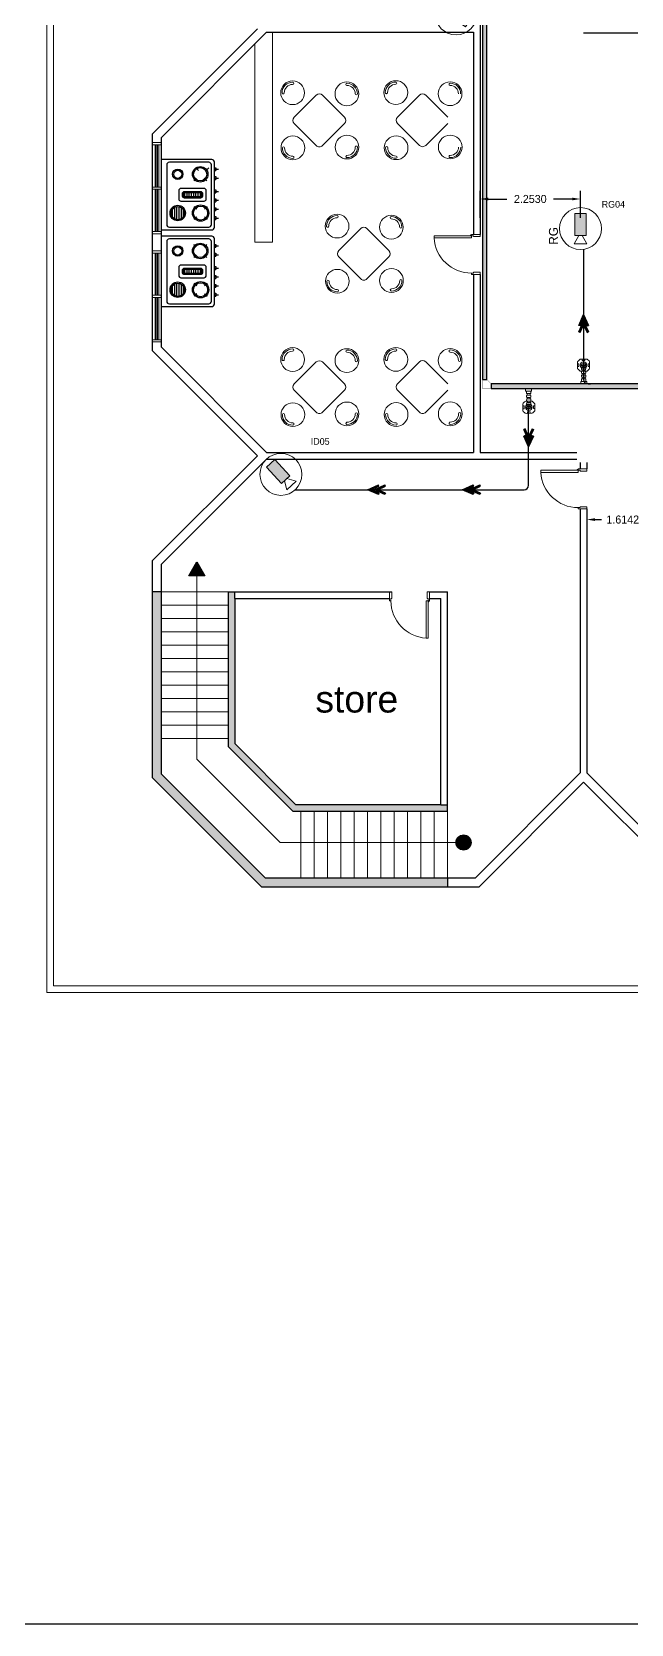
# Model space of a CAD drawing. Extents: x -15 to 352, y 223 to 399.
# Drawn here: x 4.98 to 18.47, y 312.72 to 348.53 of the extents above; entities that cross this region are included whole.
import ezdxf
from ezdxf.enums import TextEntityAlignment as Align

# ---------------------------------------------------------------- set-up
doc = ezdxf.new("R2010")
doc.units = 0
doc.header["$LTSCALE"] = 0.15
doc.linetypes.add('CONTINOUS', pattern=[0])
doc.layers.get('0').update_dxf_attribs({"color": 252})
doc.layers.get('Defpoints').update_dxf_attribs({"color": 252})
for name, color, linetype in [('0 CCTV', 252, 'Continuous'), ('0 sockets', 252, 'Continuous'), ('0 sound', 252, 'Continuous'), ('AUTOINCR', 7, 'Continuous'), ('bound', 252, 'Continuous'), ('CCTV', 4, 'Continuous'), ('CIRCUIT_PRO_LAYER', 7, 'Continuous'), ('CPTOOLS-TRAY', 1, 'Continuous'), ('d1', 252, 'Continuous'), ('FIX', 252, 'Continuous')]:
    doc.layers.add(name, color=color, linetype=linetype)
for name, color, linetype, lineweight in [('0 LEGEND', 140, 'Continuous', 0), ('anal', 252, 'Continuous', 20), ('DOOR', 252, 'Continuous', 20), ('E-LT-CKT-NM', 7, 'Continuous', 30), ('EL-PULL BOX-50', 3, 'Continuous', 0), ('elev', 252, 'Continuous', 9), ('FUR', 252, 'Continuous', 9), ('T-CCTV', 7, 'Continuous', 0), ('TMG-LC-ACCEORISE', 1, 'Continuous', 0), ('wall', 252, 'Continuous', 30)]:
    doc.layers.add(name, color=color, linetype=linetype, lineweight=lineweight)
doc.styles.add('SDC-TEXT-ARB', font='sdc-arb.shx')
doc.dimstyles.get("Standard").update_dxf_attribs({"dimtxt": 0.18, "dimasz": 0.18, "dimexe": 0.18, "dimexo": 0.0625, "dimgap": 0.09, "dimtad": 0, "dimtih": 1, "dimtoh": 1, "dimdec": 4, "dimzin": 0, "dimdsep": 46, "dimtxsty": 'Standard', "dimcen": 0.09, "dimadec": 0, "dimazin": 0, "dimtfac": 1, "dimtdec": 4, "dimtofl": 0, "dimtmove": 0, "dimatfit": 3, "dimfxl": 1, "dimtolj": 1, "dimtzin": 0, "dimarcsym": 0})

# ---------------------------------------------------------------- blocks, each defined once
blk = doc.blocks.new('D90')
at = {"layer": 'DOOR'}
for points in [[(0.03, 0.2), (0.03, 1.04), (0.078, 1.04), (0.078, 0.2)], [(0.03, 0.2), (0, 0.2), (0, 0), (0.05, 0), (0.05, 0.15), (0.03, 0.15)], [(0.87, 0.2), (0.9, 0.2), (0.9, 0), (0.85, 0), (0.85, 0.15), (0.87, 0.15)]]:
    blk.add_lwpolyline(points, close=True, dxfattribs=at)
blk.add_circle((0.02, 0.21), 0.01, dxfattribs=at)
blk.add_arc((0.025, 0.197), 0.845, 0.2218, 86.3889, dxfattribs=at)
blk = doc.blocks.new('*X25')
at = {"color": 0}
for p, q in [((0.125, 0.561), (0.125, 0.644)), ((0.15, 0.538), (0.15, 0.667)), ((0.175, 0.529), (0.175, 0.676)), ((0.2, 0.529), (0.2, 0.676)), ((0.225, 0.538), (0.225, 0.667)), ((0.25, 0.562), (0.25, 0.643))]:
    blk.add_line(p, q, dxfattribs=at)
blk = doc.blocks.new('ARCH')
at = {"layer": 'd1'}
for points in [[(8.7, 336.614), (8.519, 336.3), (8.881, 336.3)], [(14.87, 330.3, 1), (14.53, 330.3, 1)]]:
    blk.add_hatch(color=256, dxfattribs=at).paths.add_polyline_path(points)
at = {"layer": 'wall'}
h = blk.add_hatch(color=256, dxfattribs=at)
h.paths.add_polyline_path([(14.337, 331), (14.337, 331.15), (14.187, 331.15), (10.925, 331.15), (9.55, 332.525), (9.55, 335.787), (9.55, 335.937), (9.4, 335.937), (9.4, 332.463), (10.863, 331)], flags=17)
h.paths.add_polyline_path([(14.337, 329.4), (14.337, 329.5), (10.241, 329.5), (7.9, 331.841), (7.9, 335.937), (7.8, 335.937), (7.8, 331.659), (10.059, 329.4)])
h.paths.add_polyline_path([(10.059, 329.4), (10.159, 329.3), (14.337, 329.3), (14.337, 329.4)])
h.paths.add_polyline_path([(7.7, 331.759), (7.8, 331.659), (7.8, 335.937), (7.7, 335.937)])
at = {"layer": 'anal'}
for p, q in [((5.325, 326.925), (5.325, 377.4)), ((5.475, 327.075), (5.475, 368.325)), ((7.8, 346.042), (7.7, 346.042)), ((7.7, 345.992), (7.9, 345.992)), ((7.76, 345.042), (7.76, 345.992)), ((7.785, 345.042), (7.785, 345.992)), ((7.8, 346.042), (7.9, 346.042)), ((7.8, 345.992), (7.9, 345.992)), ((7.815, 345.042), (7.815, 345.992)), ((7.84, 345.042), (7.84, 345.992)), ((7.7, 345.042), (7.9, 345.042)), ((7.7, 344.992), (7.9, 344.992)), ((7.76, 344.042), (7.76, 344.992)), ((7.785, 344.042), (7.785, 344.992)), ((7.815, 344.042), (7.815, 344.992)), ((7.84, 344.042), (7.84, 344.992)), ((7.9, 345.042), (7.9, 344.992)), ((7.7, 344.042), (7.9, 344.042)), ((7.8, 343.992), (7.7, 343.992)), ((7.8, 344.042), (7.9, 344.042)), ((7.8, 343.992), (7.9, 343.992)), ((7.8, 343.608), (7.7, 343.608)), ((7.7, 343.558), (7.9, 343.558)), ((7.76, 342.608), (7.76, 343.558)), ((7.785, 342.608), (7.785, 343.558)), ((7.8, 343.608), (7.9, 343.608)), ((7.8, 343.558), (7.9, 343.558)), ((7.815, 342.608), (7.815, 343.558)), ((7.84, 342.608), (7.84, 343.558)), ((7.7, 342.608), (7.9, 342.608)), ((7.7, 342.558), (7.9, 342.558)), ((7.76, 341.608), (7.76, 342.558)), ((7.785, 341.608), (7.785, 342.558)), ((7.815, 341.608), (7.815, 342.558)), ((7.84, 341.608), (7.84, 342.558)), ((7.9, 342.608), (7.9, 342.558)), ((7.7, 341.608), (7.9, 341.608)), ((7.8, 341.558), (7.7, 341.558)), ((7.8, 341.608), (7.9, 341.608)), ((7.8, 341.558), (7.9, 341.558)), ((27.525, 327.075), (5.475, 327.075)), ((28.875, 326.925), (5.325, 326.925))]:
    blk.add_line(p, q, dxfattribs=at)
at = {"layer": 'bound', "color": 2}
blk.add_lwpolyline([(91.902, 377.348), (94.426, 377.348), (94.426, 312.722), (-14.994, 312.722), (-14.994, 377.09), (94.639, 377.09)], dxfattribs=at)
at = {"layer": 'd1'}
blk.add_lwpolyline([(8.7, 336.614), (8.881, 336.3), (8.519, 336.3)], close=True, dxfattribs=at)
blk.add_circle((14.7, 330.3), 0.17, dxfattribs=at)
at = {"layer": 'elev'}
for p, q in [((8.7, 336.3), (8.7, 332.173)), ((9.4, 335.937), (7.9, 335.937)), ((9.4, 335.637), (7.9, 335.637)), ((9.4, 335.337), (7.9, 335.337)), ((9.4, 335.037), (7.9, 335.037)), ((9.4, 334.737), (7.9, 334.737)), ((9.4, 334.437), (7.9, 334.437)), ((9.4, 334.137), (7.9, 334.137)), ((9.4, 333.837), (7.9, 333.837)), ((9.4, 333.537), (7.9, 333.537)), ((9.4, 333.237), (7.9, 333.237)), ((9.4, 332.937), (7.9, 332.937)), ((9.4, 332.637), (7.9, 332.637)), ((10.573, 330.3), (8.7, 332.173)), ((11.037, 331), (11.037, 329.5)), ((11.337, 331), (11.337, 329.5)), ((11.637, 331), (11.637, 329.5)), ((11.937, 331), (11.937, 329.5)), ((12.237, 331), (12.237, 329.5)), ((12.537, 331), (12.537, 329.5)), ((12.837, 331), (12.837, 329.5)), ((13.137, 331), (13.137, 329.5)), ((13.437, 331), (13.437, 329.5)), ((13.737, 331), (13.737, 329.5)), ((14.037, 331), (14.037, 329.5)), ((14.337, 331), (14.337, 329.5)), ((14.7, 330.3), (10.573, 330.3))]:
    blk.add_line(p, q, dxfattribs=at)
at = {"layer": 'FIX', "ltscale": 1000}
for p, q in [((9.033, 345.662), (7.9, 345.662)), ((8.965, 345.6), (8.079, 345.6)), ((9.093, 344.138), (9.093, 345.602)), ((8.019, 345.54), (8.019, 344.2)), ((8.686, 345.241), (8.628, 345.182)), ((8.733, 345.417), (8.675, 345.476)), ((8.863, 345.241), (8.921, 345.182)), ((8.909, 345.417), (8.968, 345.476)), ((9.025, 344.2), (9.025, 345.54)), ((9.128, 345.476), (9.128, 345.411)), ((9.128, 345.276), (9.128, 345.211)), ((8.421, 344.91), (8.421, 344.83)), ((8.471, 344.91), (8.471, 344.83)), ((8.521, 344.91), (8.521, 344.83)), ((8.571, 344.91), (8.571, 344.83)), ((8.621, 344.91), (8.621, 344.83)), ((8.671, 344.91), (8.671, 344.83)), ((8.721, 344.91), (8.721, 344.83)), ((8.771, 344.91), (8.771, 344.83)), ((9.128, 344.976), (9.128, 344.911)), ((8.695, 344.545), (8.636, 344.604)), ((8.871, 344.545), (8.93, 344.604)), ((9.128, 344.776), (9.128, 344.711)), ((9.128, 344.576), (9.128, 344.511)), ((8.695, 344.369), (8.636, 344.31)), ((8.871, 344.369), (8.93, 344.31)), ((9.128, 344.376), (9.128, 344.311)), ((7.9, 344.078), (9.033, 344.078)), ((9.033, 343.937), (7.9, 343.937)), ((8.019, 343.816), (8.019, 342.475)), ((8.079, 344.14), (8.965, 344.14)), ((8.965, 343.876), (8.079, 343.876)), ((9.025, 342.475), (9.025, 343.816)), ((9.093, 342.414), (9.093, 343.877)), ((8.686, 343.693), (8.628, 343.751)), ((8.686, 343.516), (8.628, 343.458)), ((8.863, 343.693), (8.921, 343.751)), ((8.863, 343.516), (8.921, 343.458)), ((9.128, 343.752), (9.128, 343.687)), ((9.128, 343.552), (9.128, 343.487)), ((8.421, 343.186), (8.421, 343.106)), ((8.471, 343.186), (8.471, 343.106)), ((8.521, 343.186), (8.521, 343.106)), ((8.571, 343.186), (8.571, 343.106)), ((8.621, 343.186), (8.621, 343.106)), ((8.671, 343.186), (8.671, 343.106)), ((8.721, 343.186), (8.721, 343.106)), ((8.771, 343.186), (8.771, 343.106)), ((9.128, 343.252), (9.128, 343.187)), ((8.695, 342.821), (8.636, 342.879)), ((8.871, 342.821), (8.93, 342.879)), ((9.128, 343.052), (9.128, 342.987)), ((9.128, 342.852), (9.128, 342.787)), ((7.9, 342.354), (9.033, 342.354)), ((8.079, 342.415), (8.965, 342.415)), ((8.695, 342.644), (8.636, 342.586)), ((8.871, 342.644), (8.93, 342.586)), ((9.128, 342.652), (9.128, 342.587))]:
    blk.add_line(p, q, dxfattribs=at)
for points in [[(9.093, 345.476), (9.128, 345.476)], [(9.093, 345.444), (9.187, 345.444)], [(9.093, 345.411), (9.128, 345.411)], [(9.093, 345.276), (9.128, 345.276)], [(9.093, 345.244), (9.187, 345.244)], [(9.093, 345.211), (9.128, 345.211)], [(9.093, 344.976), (9.128, 344.976)], [(9.093, 344.944), (9.187, 344.944)], [(9.093, 344.911), (9.128, 344.911)], [(9.093, 344.776), (9.128, 344.776)], [(9.093, 344.744), (9.187, 344.744)], [(9.093, 344.711), (9.128, 344.711)], [(9.093, 344.576), (9.128, 344.576)], [(9.093, 344.544), (9.187, 344.544)], [(9.093, 344.511), (9.128, 344.511)], [(9.093, 344.376), (9.128, 344.376)], [(9.093, 344.344), (9.187, 344.344)], [(9.093, 344.311), (9.128, 344.311)], [(9.093, 343.752), (9.128, 343.752)], [(9.093, 343.719), (9.187, 343.719)], [(9.093, 343.687), (9.128, 343.687)], [(9.093, 343.552), (9.128, 343.552)], [(9.093, 343.519), (9.187, 343.519)], [(9.093, 343.487), (9.128, 343.487)], [(9.093, 343.252), (9.128, 343.252)], [(9.093, 343.219), (9.187, 343.219)], [(9.093, 343.187), (9.128, 343.187)], [(9.093, 343.052), (9.128, 343.052)], [(9.093, 343.019), (9.187, 343.019)], [(9.093, 342.987), (9.128, 342.987)], [(9.093, 342.852), (9.128, 342.852)], [(9.093, 342.819), (9.187, 342.819)], [(9.093, 342.787), (9.128, 342.787)], [(9.093, 342.652), (9.128, 342.652)], [(9.093, 342.619), (9.187, 342.619)], [(9.093, 342.587), (9.128, 342.587)]]:
    blk.add_lwpolyline(points, dxfattribs=at)
for points in [[(8.291, 344.962), (8.291, 344.777, 0.414214), (8.341, 344.727), (8.86, 344.727, 0.414214), (8.91, 344.777), (8.91, 344.962, 0.414214), (8.86, 345.012), (8.341, 345.012, 0.414214)], [(8.366, 344.887), (8.366, 344.853, 0.414214), (8.416, 344.803), (8.784, 344.803, 0.414214), (8.834, 344.853), (8.834, 344.887, 0.414214), (8.784, 344.937), (8.416, 344.937, 0.414214)], [(8.393, 344.887), (8.393, 344.853, 0.414214), (8.416, 344.83), (8.784, 344.83, 0.414214), (8.807, 344.853), (8.807, 344.887, 0.414214), (8.784, 344.91), (8.416, 344.91, 0.414214)], [(8.291, 343.238), (8.291, 343.053, 0.414214), (8.341, 343.003), (8.86, 343.003, 0.414214), (8.91, 343.053), (8.91, 343.238, 0.414214), (8.86, 343.288), (8.341, 343.288, 0.414214)], [(8.366, 343.163), (8.366, 343.129, 0.414214), (8.416, 343.079), (8.784, 343.079, 0.414214), (8.834, 343.129), (8.834, 343.163, 0.414214), (8.784, 343.213), (8.416, 343.213, 0.414214)], [(8.393, 343.163), (8.393, 343.129, 0.414214), (8.416, 343.106), (8.784, 343.106, 0.414214), (8.807, 343.129), (8.807, 343.163, 0.414214), (8.784, 343.186), (8.416, 343.186, 0.414214)]]:
    blk.add_lwpolyline(points, format="xyb", close=True, dxfattribs=at)
for centre, radius in [((8.268, 345.329), 0.116), ((8.268, 345.329), 0.0914), ((8.774, 345.329), 0.174), ((8.774, 345.329), 0.149), ((8.268, 344.457), 0.174), ((8.268, 344.457), 0.149), ((8.783, 344.457), 0.183), ((8.783, 344.457), 0.158), ((8.268, 343.605), 0.116), ((8.268, 343.605), 0.0914), ((8.774, 343.605), 0.174), ((8.774, 343.605), 0.149), ((8.268, 342.733), 0.174), ((8.268, 342.733), 0.149), ((8.783, 342.733), 0.183), ((8.783, 342.733), 0.158)]:
    blk.add_circle(centre, radius, dxfattribs=at)
for centre, start, end in [((8.079, 345.54), 90, 180), ((8.965, 345.54), 0, 90), ((9.033, 345.602), 0, 90), ((8.079, 344.2), 180, 270), ((8.965, 344.2), 270, 0), ((8.079, 343.816), 90, 180), ((8.965, 343.816), 0, 90), ((9.033, 344.138), 270, 0), ((9.033, 343.877), 0, 90), ((8.079, 342.475), 180, 270), ((8.965, 342.475), 270, 0), ((9.033, 342.414), 270, 0)]:
    blk.add_arc(centre, 0.06, start, end, dxfattribs=at)
at = {"layer": 'FUR'}
for p, q in [((10.4, 348.525), (10.4, 343.8)), ((10, 343.8), (10, 348.259)), ((10.89, 346.613), (11.385, 347.108)), ((11.526, 347.108), (12.021, 346.613)), ((13.212, 346.616), (13.707, 347.111)), ((13.849, 347.111), (14.344, 346.616)), ((11.385, 345.977), (10.89, 346.472)), ((12.021, 346.472), (11.526, 345.977)), ((13.707, 345.979), (13.212, 346.474)), ((14.344, 346.474), (13.849, 345.979)), ((10.4, 343.8), (10, 343.8)), ((11.89, 343.613), (12.385, 344.108)), ((12.526, 344.108), (13.021, 343.613)), ((12.385, 342.977), (11.89, 343.472)), ((13.021, 343.472), (12.526, 342.977)), ((10.89, 340.613), (11.385, 341.108)), ((11.526, 341.108), (12.021, 340.613)), ((13.212, 340.616), (13.707, 341.111)), ((13.849, 341.111), (14.344, 340.616)), ((11.385, 339.977), (10.89, 340.472)), ((12.021, 340.472), (11.526, 339.977)), ((13.707, 339.979), (13.212, 340.474)), ((14.344, 340.474), (13.849, 339.979))]:
    blk.add_line(p, q, dxfattribs=at)
for centre in [(10.853, 347.163), (12.074, 347.139), (13.175, 347.166), (14.397, 347.141), (10.859, 345.923), (12.076, 345.94), (13.182, 345.926), (14.399, 345.942), (11.853, 344.163), (13.074, 344.139), (11.859, 342.923), (13.076, 342.94), (10.853, 341.163), (12.074, 341.139), (13.175, 341.166), (14.397, 341.141), (12.076, 339.94), (14.399, 339.942), (10.859, 339.923), (13.182, 339.926)]:
    blk.add_circle(centre, 0.267, dxfattribs=at)
for centre, radius, start, end in [((10.853, 347.163), 0.237, 89.9577, 179.9577), ((10.853, 347.375), 0.025, 269.9577, 89.9577), ((12.074, 347.351), 0.025, 90, 270), ((12.074, 347.139), 0.237, 360, 90), ((13.175, 347.166), 0.237, 89.9577, 179.9577), ((13.176, 347.378), 0.025, 269.9577, 89.9577), ((14.397, 347.354), 0.025, 90, 270), ((14.397, 347.141), 0.237, 360, 90), ((10.64, 347.163), 0.025, 179.9577, 359.9577), ((10.853, 347.163), 0.187, 89.9577, 179.9577), ((11.455, 347.037), 0.1, 45, 135), ((12.074, 347.139), 0.187, 360, 90), ((12.287, 347.139), 0.025, 180, 360), ((12.963, 347.166), 0.025, 179.9577, 359.9577), ((13.175, 347.166), 0.187, 89.9577, 179.9577), ((13.778, 347.04), 0.1, 45, 135), ((14.397, 347.141), 0.187, 360, 90), ((10.96, 346.542), 0.1, 135, 225), ((11.95, 346.542), 0.1, 315, 45), ((13.283, 346.545), 0.1, 135, 225), ((10.647, 345.923), 0.025, 0, 180), ((11.455, 346.047), 0.1, 225, 315), ((12.076, 345.94), 0.237, 270.0423, 0.0423), ((12.076, 345.94), 0.187, 270.0423, 0.0423), ((12.288, 345.94), 0.025, 0.0423, 180.0423), ((12.969, 345.926), 0.025, 0, 180), ((13.778, 346.05), 0.1, 225, 315), ((14.399, 345.942), 0.187, 270.0423, 0.0423), ((14.399, 345.942), 0.237, 270.0423, 0.0423), ((10.859, 345.923), 0.237, 180, 270), ((10.859, 345.923), 0.187, 180, 270), ((10.859, 345.711), 0.025, 270, 90), ((12.076, 345.727), 0.025, 90.0423, 270.0423), ((13.182, 345.926), 0.237, 180, 270), ((13.182, 345.926), 0.187, 180, 270), ((13.182, 345.714), 0.025, 270, 90), ((14.399, 345.73), 0.025, 90.0423, 270.0423), ((11.853, 344.163), 0.237, 89.9577, 179.9577), ((11.64, 344.163), 0.025, 179.9577, 359.9577), ((11.853, 344.163), 0.187, 89.9577, 179.9577), ((11.853, 344.375), 0.025, 269.9577, 89.9577), ((13.074, 344.351), 0.025, 90, 270), ((13.074, 344.139), 0.237, 360, 90), ((13.074, 344.139), 0.187, 360, 90), ((12.455, 344.037), 0.1, 45, 135), ((13.287, 344.139), 0.025, 180, 360), ((11.96, 343.542), 0.1, 135, 225), ((12.95, 343.542), 0.1, 315, 45), ((11.647, 342.923), 0.025, 0, 180), ((11.859, 342.923), 0.237, 180, 270), ((11.859, 342.923), 0.187, 180, 270), ((11.859, 342.711), 0.025, 270, 90), ((12.455, 343.047), 0.1, 225, 315), ((13.076, 342.727), 0.025, 90.0423, 270.0423), ((13.076, 342.94), 0.237, 270.0423, 0.0423), ((13.076, 342.94), 0.187, 270.0423, 0.0423), ((13.288, 342.94), 0.025, 0.0423, 180.0423), ((10.853, 341.163), 0.237, 89.9577, 179.9577), ((10.853, 341.163), 0.187, 89.9577, 179.9577), ((10.853, 341.375), 0.025, 269.9577, 89.9577), ((12.074, 341.351), 0.025, 90, 270), ((12.074, 341.139), 0.237, 360, 90), ((12.074, 341.139), 0.187, 360, 90), ((13.175, 341.166), 0.237, 89.9577, 179.9577), ((13.175, 341.166), 0.187, 89.9577, 179.9577), ((13.176, 341.378), 0.025, 269.9577, 89.9577), ((14.397, 341.354), 0.025, 90, 270), ((14.397, 341.141), 0.237, 360, 90), ((14.397, 341.141), 0.187, 360, 90), ((10.64, 341.163), 0.025, 179.9577, 359.9577), ((11.455, 341.037), 0.1, 45, 135), ((12.287, 341.139), 0.025, 180, 360), ((12.963, 341.166), 0.025, 179.9577, 359.9577), ((13.778, 341.04), 0.1, 45, 135), ((14.609, 341.141), 0.025, 180, 360), ((10.96, 340.542), 0.1, 135, 225), ((11.95, 340.542), 0.1, 315, 45), ((13.283, 340.545), 0.1, 135, 225), ((10.647, 339.923), 0.025, 0, 180), ((10.859, 339.923), 0.237, 180, 270), ((10.859, 339.923), 0.187, 180, 270), ((11.455, 340.047), 0.1, 225, 315), ((12.076, 339.94), 0.237, 270.0423, 0.0423), ((12.076, 339.94), 0.187, 270.0423, 0.0423), ((12.288, 339.94), 0.025, 0.0423, 180.0423), ((12.969, 339.926), 0.025, 0, 180), ((13.182, 339.926), 0.237, 180, 270), ((13.182, 339.926), 0.187, 180, 270), ((13.778, 340.05), 0.1, 225, 315), ((14.399, 339.942), 0.187, 270.0423, 0.0423), ((14.399, 339.942), 0.237, 270.0423, 0.0423), ((14.611, 339.943), 0.025, 0.0423, 180.0423), ((10.859, 339.711), 0.025, 270, 90), ((12.076, 339.727), 0.025, 90.0423, 270.0423), ((13.182, 339.714), 0.025, 270, 90), ((14.399, 339.73), 0.025, 90.0423, 270.0423)]:
    blk.add_arc(centre, radius, start, end, dxfattribs=at)
at = {"layer": 'wall'}
for p, q in [((15.075, 349.696), (15.075, 343.976)), ((7.7, 346.241), (10.059, 348.6)), ((7.9, 346.159), (10.266, 348.525)), ((10.266, 348.525), (14.925, 348.525)), ((14.925, 348.525), (14.925, 343.976)), ((27, 348.7), (17.4, 348.7)), ((27, 348.5), (17.4, 348.5)), ((7.7, 341.359), (7.7, 346.241)), ((7.9, 341.441), (7.9, 346.159)), ((14.925, 343.076), (14.925, 339.075)), ((15.075, 343.076), (15.075, 339.075)), ((10.059, 339), (7.7, 341.359)), ((10.266, 339.075), (7.9, 341.441)), ((7.7, 336.641), (10.059, 339)), ((7.9, 336.559), (10.266, 338.925)), ((10.266, 339.075), (14.925, 339.075)), ((10.266, 338.925), (17.25, 338.925)), ((15.075, 339.075), (17.25, 339.075)), ((17.325, 338.85), (17.325, 338.702)), ((17.475, 338.85), (17.475, 338.702)), ((17.325, 337.802), (17.325, 331.866)), ((17.475, 337.802), (17.475, 331.866)), ((7.7, 331.759), (7.7, 336.641)), ((7.9, 331.841), (7.9, 336.559)), ((7.9, 335.937), (7.7, 335.937)), ((9.4, 335.937), (13.084, 335.937)), ((9.4, 335.937), (9.4, 332.463)), ((9.55, 335.787), (9.55, 335.937)), ((13.934, 335.937), (14.337, 335.937)), ((14.337, 331), (14.337, 335.937)), ((9.55, 335.787), (13.034, 335.787)), ((9.55, 335.787), (9.55, 332.525)), ((13.934, 335.787), (14.187, 335.787)), ((14.187, 331.15), (14.187, 335.787)), ((10.863, 331), (9.4, 332.463)), ((10.925, 331.15), (9.55, 332.525)), ((10.159, 329.3), (7.7, 331.759)), ((10.241, 329.5), (7.9, 331.841)), ((17.325, 331.866), (14.959, 329.5)), ((17.4, 331.659), (15.041, 329.3)), ((19.759, 329.3), (17.4, 331.659)), ((19.841, 329.5), (17.475, 331.866)), ((14.337, 331), (10.863, 331)), ((14.187, 331.15), (10.925, 331.15)), ((14.187, 331.15), (14.337, 331.15)), ((14.959, 329.5), (10.241, 329.5)), ((14.337, 329.5), (14.337, 329.3)), ((15.041, 329.3), (10.159, 329.3))]:
    blk.add_line(p, q, dxfattribs=at)
at = {"layer": 'DOOR', "xscale": -1, "rotation": 90}
for p in [(15.075, 343.976), (17.475, 338.702)]:
    blk.add_blockref('D90', p, dxfattribs=at)
at = {"layer": 'DOOR', "rotation": 180}
blk.add_blockref('D90', (13.934, 335.937), dxfattribs=at)
at = {"layer": 'FIX', "ltscale": 1000, "xscale": -2, "yscale": 2, "zscale": 2, "rotation": 180}
for p in [(7.893, 345.662), (7.893, 343.937)]:
    blk.add_blockref('*X25', p, dxfattribs=at)
at = {"layer": 'd1', "insert": (11.366, 333.824), "char_height": 0.4, "width": 6.0636, "attachment_point": 1}
blk.add_mtext('{\\fArial|b0|i0|c0|p34;\\H1.5x;store}', dxfattribs=at)
blk = doc.blocks.new('*U98')
at = {"color": 0, "const_width": 0.01}
for points in [[(-0.05, 0.15), (-0.05, 0.2)], [(0.05, 0.15), (0.05, 0.2)], [(0.2, 0.05), (0.15, 0.05)], [(0.2, -0.05), (0.15, -0.05)]]:
    blk.add_lwpolyline(points, dxfattribs=at)
at = {"layer": 'CIRCUIT_PRO_LAYER', "color": 0, "const_width": 0.01}
blk.add_lwpolyline([(-0.05, -0.05), (-0.05, 0.15), (0.05, 0.15), (0.15, 0.05), (0.15, -0.05)], close=True, dxfattribs=at)
blk = doc.blocks.new('*U99')
at = {"layer": 'CPTOOLS-TRAY'}
h = blk.add_hatch(color=0, dxfattribs=at)
h.dxf.hatch_style = 1
h.paths.add_polyline_path([(0.05, 29.031), (-0.05, 29.031), (-0.05, 0), (0.05, 0)])
at = {"layer": 'CPTOOLS-TRAY', "color": 0}
blk.add_lwpolyline([(0.05, 29.031), (-0.05, 29.031), (-0.05, 0), (0.05, 0)], close=True, dxfattribs=at)
blk = doc.blocks.new('*U100')
at = {"layer": 'CPTOOLS-TRAY'}
h = blk.add_hatch(color=0, dxfattribs=at)
h.dxf.hatch_style = 1
h.paths.add_polyline_path([(0.05, 29.93), (-0.05, 29.93), (-0.05, 0), (0.05, 0)])
at = {"layer": 'CPTOOLS-TRAY', "color": 0}
blk.add_lwpolyline([(0.05, 29.93), (-0.05, 29.93), (-0.05, 0), (0.05, 0)], close=True, dxfattribs=at)
blk = doc.blocks.new('X4I0P7S6Y6')
at = {"layer": '0 sockets', "color": 0}
for name, p, rotation in [('*U99', (15.174, 369.743), 180), ('*U100', (45.254, 340.562), 89.99999999999999)]:
    blk.add_blockref(name, p, dxfattribs=dict(at, rotation=rotation))
blk.add_blockref('*U98', (15.174, 340.562), dxfattribs=at)
blk = doc.blocks.new('LEGEND_dwg_CCTV DOME-1155345-TELECOMMUNICATION LEGEND_ GENERAL NOTES _SYMBOLS _ ABBREVIATIONS')
at = {"layer": 'T-CCTV'}
blk.add_hatch(color=256, dxfattribs=at).paths.add_polyline_path([(255, -95), (-120, -95), (-120, 95), (255, 95)], flags=0)
at = {"layer": 'T-CCTV', "flags": 128}
for points in [[(-120, 28), (-262, 108), (-262, -108), (-120, -28)], [(255, -95), (255, 95), (-120, 95), (-120, -95), (255, -95)]]:
    blk.add_lwpolyline(points, dxfattribs=at)
at = {"layer": 'T-CCTV'}
blk.add_circle((0, 0), 358, dxfattribs=at)
blk = doc.blocks.new('RG CAMERA')
at = {"layer": 'CCTV', "xscale": 1.150579243575653, "yscale": 1.150579243575653, "zscale": 1.150579243575653}
blk.add_blockref('LEGEND_dwg_CCTV DOME-1155345-TELECOMMUNICATION LEGEND_ GENERAL NOTES _SYMBOLS _ ABBREVIATIONS', (101765, 50919), dxfattribs=at)
at = {"layer": 'E-LT-CKT-NM', "style": 'SDC-TEXT-ARB'}
blk.add_attdef('RG', (101447, 51364), '', height=326, dxfattribs=at)
blk = doc.blocks.new('ID CAMERA')
at = {"layer": 'CCTV', "color": 6, "xscale": 1.150579243575653, "yscale": 1.150579243575653, "zscale": 1.150579243575653}
blk.add_blockref('LEGEND_dwg_CCTV DOME-1155345-TELECOMMUNICATION LEGEND_ GENERAL NOTES _SYMBOLS _ ABBREVIATIONS', (0, 0), dxfattribs=at)
at = {"layer": 'E-LT-CKT-NM', "color": 1, "style": 'SDC-TEXT-ARB'}
blk.add_attdef('ID', (-127, 492), '', height=326, dxfattribs=at)
blk = doc.blocks.new('JUNCTION BOX 2')
at = {"layer": 'TMG-LC-ACCEORISE', "color": 1, "ltscale": 0.4}
blk.add_lwpolyline([(-27, -85), (27, -85, 0.198912), (40, -79), (54, -66, 0.198912), (59, -53), (59, 2, 0.198912), (54, 15), (40, 28, 0.198912), (27, 34), (-27, 34, 0.198912), (-40, 28), (-54, 15, 0.198912), (-60, 2), (-60, -25), (-60, -53, 0.198912), (-54, -66), (-40, -79, 0.198912)], format="xyb", close=True, dxfattribs=at)
for points in [[(-14, 34), (12, 34), (12, 20), (-14, 20)], [(-60, -12), (-60, -39), (-45, -39), (-45, -12)], [(-14, -85), (12, -85), (12, -71), (-14, -71)], [(59, -12), (59, -39), (45, -39), (45, -12)]]:
    blk.add_lwpolyline(points, close=True, dxfattribs=at)
at = {"layer": 'TMG-LC-ACCEORISE', "color": 1}
for points in [[(0, 7), (0, -58)], [(-32, -25), (32, -25)]]:
    blk.add_lwpolyline(points, dxfattribs=at)
blk.add_circle((0, -25), 32.2, dxfattribs=at)
blk = doc.blocks.new('EMT CON. ADAPTER')
at = {"linetype": 'CONTINOUS'}
for points in [[(-60, 25), (-60, -25), (-30, -25), (-30, 25)], [(0, 35), (-30, 35), (-30, -35), (0, -35)]]:
    blk.add_lwpolyline(points, close=True, dxfattribs=at)
blk = doc.blocks.new('WERG')
at = {"layer": '0 LEGEND', "color": 1, "ltscale": 0.05}
for p, q in [((-43, 16), (-43, -16)), ((-27, 26), (-33, 26)), ((-17, 17), (0, 17)), ((-17, -16), (-17, 16)), ((-33, -26), (-27, -26)), ((-17, -17), (0, -17))]:
    blk.add_line(p, q, dxfattribs=at)
for centre, start, end in [((-33, 16), 90.0002, 180.0002), ((-27, 16), 0.0002, 90.0002), ((-33, -16), 180.0002, 270.0002), ((-27, -16), 270.0002, 0.0002)]:
    blk.add_arc(centre, 10, start, end, dxfattribs=at)
blk = doc.blocks.new('*U75')
at = {"layer": '0 LEGEND', "ltscale": 0.05}
for p in [(-189, 0), (-146, 0), (-103, 0), (-60, 0)]:
    blk.add_blockref('WERG', p, dxfattribs=at)
at = {"layer": '0 LEGEND', "ltscale": 0.05, "xscale": -1, "rotation": 180}
blk.add_blockref('EMT CON. ADAPTER', (0, 0), dxfattribs=at)
blk = doc.blocks.new('dd')
at = {"layer": 'EL-PULL BOX-50', "xscale": -0.001952159549914251, "yscale": 0.001952159549914252, "zscale": 0.001952159549914252, "rotation": 270.4385235983306}
blk.add_blockref('*U75', (0, 0), dxfattribs=at)
at = {"layer": 'EL-PULL BOX-50', "extrusion": (-0.000106033, 0.013854, 0.999904), "xscale": -0.002296658294016838, "yscale": 0.002296658294016836, "zscale": 0.002296658294016828, "rotation": 0.4385656867152221}
blk.add_blockref('JUNCTION BOX 2', (0.003, -0.365, -0.001), dxfattribs=at)
blk = doc.blocks.new('*D127')
at = {"layer": '0 sockets', "color": 0, "lineweight": -2, "transparency": 16777216}
for p, q in [((15.075, 344.349), (15.075, 344.953)), ((17.328, 344.349), (17.328, 344.953)), ((15.255, 344.773), (15.676, 344.773)), ((17.148, 344.773), (16.726, 344.773))]:
    blk.add_line(p, q, dxfattribs=at)
at = {"layer": '0 sockets', "color": 0, "transparency": 16777216}
for points in [[(15.255, 344.803), (15.255, 344.743), (15.075, 344.773)], [(17.148, 344.803), (17.148, 344.743), (17.328, 344.773)]]:
    blk.add_solid(points, dxfattribs=at)
at = {"layer": 'Defpoints', "color": 0, "transparency": 16777216}
for p in [(17.328, 344.773), (15.075, 344.287), (17.328, 344.287)]:
    blk.add_point(p, dxfattribs=at)
at = {"layer": '0 sockets', "color": 0, "transparency": 16777216, "insert": (16.201, 344.773), "char_height": 0.18, "attachment_point": 5}
blk.add_mtext('\\A1;2.2530', dxfattribs=at)
blk = doc.blocks.new('*D129')
at = {"layer": '0 sockets', "color": 0, "lineweight": -2, "transparency": 16777216}
for p, q in [((19.089, 338.84), (19.089, 337.383)), ((17.475, 337.567), (17.475, 337.383)), ((17.655, 337.563), (17.802, 337.563)), ((18.909, 337.563), (18.762, 337.563))]:
    blk.add_line(p, q, dxfattribs=at)
at = {"layer": '0 sockets', "color": 0, "transparency": 16777216}
for points in [[(17.655, 337.593), (17.655, 337.533), (17.475, 337.563)], [(18.909, 337.593), (18.909, 337.533), (19.089, 337.563)]]:
    blk.add_solid(points, dxfattribs=at)
at = {"layer": 'Defpoints', "color": 0, "transparency": 16777216}
for p in [(19.089, 338.902), (17.475, 337.63), (17.475, 337.563)]:
    blk.add_point(p, dxfattribs=at)
at = {"layer": '0 sockets', "color": 0, "transparency": 16777216, "insert": (18.282, 337.563), "char_height": 0.18, "attachment_point": 5}
blk.add_mtext('\\A1;1.6142', dxfattribs=at)
blk = doc.blocks.new('ds')
h = blk.add_hatch(color=2)
h.dxf.hatch_style = 1
h.paths.add_polyline_path([(0.259, 0.079), (0.245, 0.11), (0, 0), (0.245, -0.11), (0.259, -0.079), (0.084, 0)])
at = {"layer": '0 sockets', "color": 3}
for points in [[(0.245, -0.11), (0, 0), (0.245, 0.11)], [(0.259, -0.079), (0.084, 0), (0.259, 0.079)], [(0.259, 0.079), (0.245, 0.11)], [(0.259, -0.079), (0.245, -0.11)]]:
    blk.add_lwpolyline(points, dxfattribs=at)
blk = doc.blocks.new('qa')
h = blk.add_hatch(color=1)
h.dxf.hatch_style = 1
h.paths.add_polyline_path([(0.259, 0.079), (0.245, 0.11), (0, 0), (0.245, -0.11), (0.259, -0.079), (0.084, 0)])
h.paths.add_polyline_path([(0.408, 0.079), (0.394, 0.11), (0.149, 0), (0.394, -0.11), (0.408, -0.079), (0.233, 0)])
h = blk.add_hatch(color=1)
h.dxf.hatch_style = 1
h.paths.add_polyline_path([(0.259, 0.079), (0.245, 0.11), (0, 0), (0.245, -0.11), (0.259, -0.079), (0.084, 0)])
at = {"layer": '0 sockets', "color": 3}
for p in [(0, 0), (0.149, 0)]:
    blk.add_blockref('ds', p, dxfattribs=at)

msp = doc.modelspace()

# ---------------------------------------------------------------- linework, layer by layer
at = {"layer": '0 sockets', "color": 3}
for points in [[(17.40001, 343.64022), (17.40001, 340.71302, 0.41421356), (17.50001, 340.61302), (17.55639, 340.61302)], [(10.91123, 338.2337), (16.06328, 338.2337, 0.41421356), (16.16328, 338.3337), (16.16328, 340.06086)]]:
    msp.add_lwpolyline(points, format="xyb", dxfattribs=at)
msp.add_lwpolyline([(16.16328, 340.51298), (16.16328, 340.51302)], dxfattribs=at)

# ---------------------------------------------------------------- block references
at = {"layer": '0 CCTV', "color": 2}
ref = msp.add_blockref('ID CAMERA', (14.53226, 348.93673), dxfattribs=dict(at, xscale=0.001147, yscale=0.001147, zscale=0.001147, rotation=326.376818407773))
ref.add_attrib('ID', 'ID', (14.72326, 349.48759), dxfattribs={"layer": 'E-LT-CKT-NM', "color": 1, "height": 0.003741, "rotation": 326.376818, "style": 'SDC-TEXT-ARB'})
ref = msp.add_blockref('RG CAMERA', (75.73606, 227.38324), dxfattribs=dict(at, xscale=0.001147, yscale=0.001147, zscale=0.001147, rotation=90))
ref.add_attrib('RG', 'RG', (16.82098, 343.7429), dxfattribs={"layer": 'E-LT-CKT-NM', "height": 0.2, "rotation": 90, "style": 'SDC-TEXT-ARB'})
ref = msp.add_blockref('ID CAMERA', (10.58968, 338.57935), dxfattribs=dict(at, xscale=0.001147, yscale=0.001147, zscale=0.001147, rotation=133.007109468813))
ref.add_attrib('ID', 'ID', (10.27648, 338.08758), dxfattribs={"layer": 'E-LT-CKT-NM', "color": 1, "height": 0.003741, "rotation": 133.007109, "style": 'SDC-TEXT-ARB'})
at = {"layer": '0 sockets', "color": 3}
for name, p in [('ARCH', (0, 0)), ('dd', (16.16328, 340.51302))]:
    msp.add_blockref(name, p, dxfattribs=at)
at = {"layer": '0 sockets', "color": 6}
for p, rotation in [((17.40001, 342.17662), 270), ((16.16328, 339.19728), 90)]:
    msp.add_blockref('qa', p, dxfattribs=dict(at, rotation=rotation))
at = {"layer": '0 sockets', "color": 3, "rotation": 180}
msp.add_blockref('dd', (17.40364, 340.61302), dxfattribs=at)
at = {"layer": '0 sockets', "color": 6}
for p in [(12.53727, 338.2337), (14.6717, 338.2337)]:
    msp.add_blockref('qa', p, dxfattribs=at)
at = {"layer": '0 sound', "color": 1}
msp.add_blockref('X4I0P7S6Y6', (0.00005, 0.00124), dxfattribs=at)

# ---------------------------------------------------------------- texts
at = {"layer": 'AUTOINCR', "color": 1}
for s, p in [('RG04', (17.8078, 344.53338)), ('ID05', (11.26127, 339.20094))]:
    msp.add_text(s, height=0.15, dxfattribs=at).set_placement(p, align=Align.BOTTOM_LEFT)

# ---------------------------------------------------------------- dimensions: what is measured, and where the dimension line sits
at = {"layer": '0 sockets', "color": 6}
for base, p1, p2, picture, middle in [((17.32796, 344.7732), (15.075, 344.28652), (17.32796, 344.28652), '*D127', (16.20148, 344.7732)), ((17.475, 337.56268), (19.08921, 338.90239), (17.475, 337.62958), '*D129', (18.28211, 337.56268))]:
    dim = msp.add_linear_dim(base=base, p1=p1, p2=p2, dimstyle='Standard', dxfattribs=at)
    dim.commit()
    dim.dimension.update_dxf_attribs({"geometry": picture, "text_midpoint": middle})

doc.saveas('drawing.dxf')
